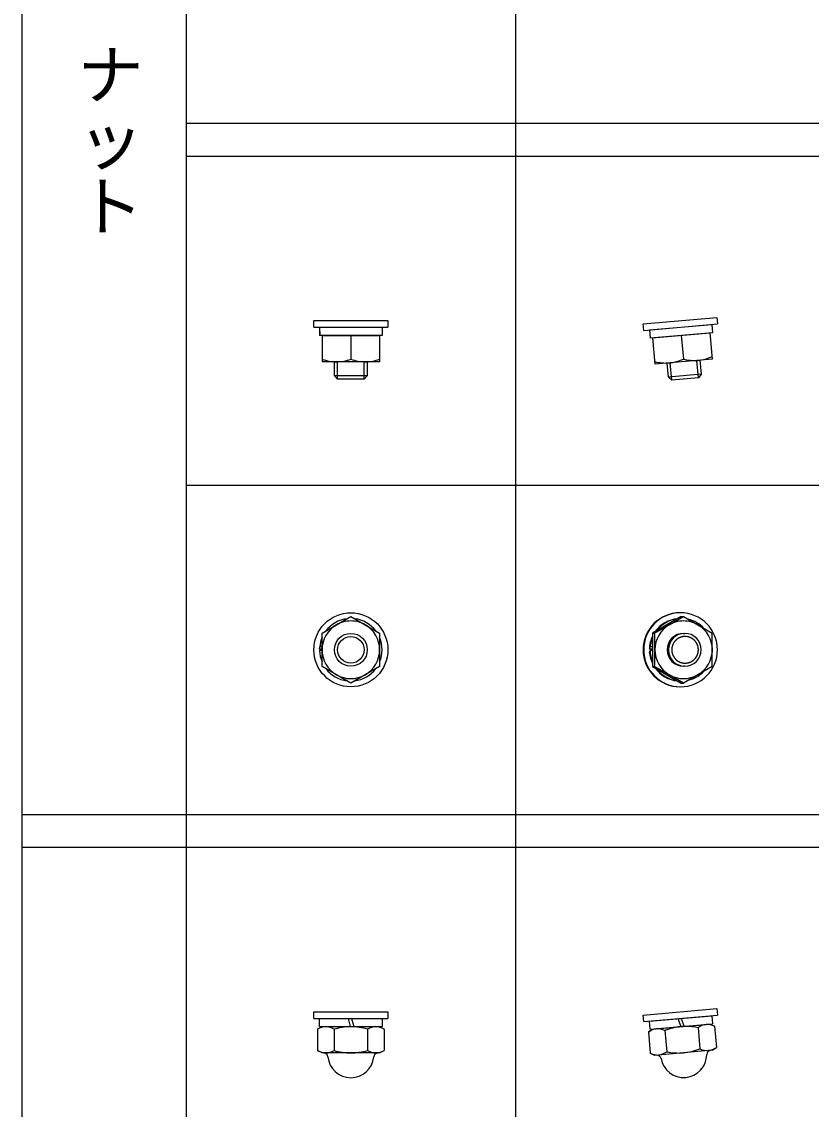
# Model space of a CAD drawing. Units: millimetres, scale not verified. Extents: x -390 to 390, y -260 to 278.
# Drawn here: x -390 to -294, y -127.8 to 4.3 of the extents above; entities that cross this region are included whole.
import ezdxf
from ezdxf.enums import TextEntityAlignment as Align

# ---------------------------------------------------------------- set-up
doc = ezdxf.new("R2010")
doc.units = ezdxf.units.MM
doc.header["$LTSCALE"] = 2
for name, color, linetype in [('0-0', 3, 'Continuous'), ('F-0', 4, 'Continuous'), ('F-E', 6, 'Continuous')]:
    doc.layers.add(name, color=color, linetype=linetype)
doc.styles.add('@ＭＳ ゴシック', font='')
doc.styles.get('@ＭＳ ゴシック').set_extended_font_data('@MS Gothic')

msp = doc.modelspace()

# ---------------------------------------------------------------- linework, layer by layer
at = {"layer": '0-0'}
for p, q in [((-354.5, -32.8), (-354.5, -32)), ((-354.5, -32.8), (-345.5, -32.8)), ((-353.799, -32.8), (-353.785, -33.8)), ((-353.799, -32.8), (-346.2, -32.8)), ((-346.2, -32.8), (-346.2, -33.8)), ((-314.413, -33.189), (-314.483, -32.392)), ((-314.413, -33.189), (-305.447, -32.405)), ((-313.715, -33.128), (-306.145, -32.466)), ((-306.145, -32.466), (-306.058, -33.462)), ((-353.794, -33.3), (-353.799, -33.8)), ((-346.2, -33.8), (-353.799, -33.8)), ((-353.5, -33.8), (-353.5, -37)), ((-353.5, -33.8), (-346.5, -33.8)), ((-350, -33.8), (-350, -36.688)), ((-346.5, -33.8), (-346.5, -37)), ((-313.715, -33.128), (-313.614, -34.123)), ((-313.667, -33.626), (-313.628, -34.124)), ((-306.058, -33.462), (-313.628, -34.124)), ((-313.33, -34.098), (-306.356, -33.488)), ((-313.33, -34.098), (-313.051, -37.286)), ((-309.843, -33.793), (-309.591, -36.67)), ((-306.356, -33.488), (-306.078, -36.676)), ((-346.5, -37), (-353.5, -37)), ((-352, -38.721), (-352, -37)), ((-351.621, -39.1), (-351.621, -37)), ((-348.379, -39.1), (-348.379, -37)), ((-348, -37), (-348, -38.721)), ((-306.078, -36.676), (-313.051, -37.286)), ((-307.766, -38.932), (-307.949, -36.84)), ((-307.572, -36.807), (-307.422, -38.521)), ((-311.407, -38.87), (-311.557, -37.155)), ((-310.996, -39.214), (-311.179, -37.122)), ((-348, -38.721), (-352, -38.721)), ((-351.621, -39.1), (-352, -38.721)), ((-348.379, -39.1), (-351.621, -39.1)), ((-348, -38.721), (-348.379, -39.1)), ((-307.422, -38.521), (-311.407, -38.87)), ((-310.996, -39.214), (-311.407, -38.87)), ((-307.766, -38.932), (-310.996, -39.214)), ((-307.422, -38.521), (-307.766, -38.932)), ((-351.748, -68.968), (-350, -67.958)), ((-350, -67.958), (-348.252, -68.968)), ((-309.843, -67.958), (-313.33, -69.979)), ((-311.306, -68.968), (-309.591, -67.958)), ((-309.843, -67.958), (-309.591, -67.958)), ((-309.591, -67.958), (-307.822, -68.968)), ((-353.5, -69.979), (-351.748, -68.968)), ((-353.5, -74.021), (-353.5, -69.979)), ((-348.252, -68.968), (-346.5, -69.979)), ((-346.5, -69.979), (-346.5, -74.021)), ((-313.33, -69.979), (-313.33, -74.021)), ((-313.33, -69.979), (-313.078, -69.979)), ((-313.078, -69.979), (-311.306, -68.968)), ((-309.564, -70), (-309.414, -70)), ((-307.822, -68.968), (-306.105, -69.979)), ((-353.799, -71.927), (-353.785, -71.659)), ((-353.499, -71.927), (-353.799, -71.927)), ((-353.499, -72.073), (-353.799, -72.073)), ((-353.5, -71.659), (-353.785, -71.659)), ((-313.715, -71.927), (-313.613, -71.659)), ((-313.329, -71.927), (-313.715, -71.927)), ((-313.7, -72.341), (-313.628, -72.073)), ((-313.33, -72.073), (-313.628, -72.073)), ((-313.33, -71.659), (-313.613, -71.659)), ((-309.414, -74), (-309.564, -74)), ((-351.749, -75.032), (-353.5, -74.021)), ((-350, -76.041), (-351.749, -75.032)), ((-348.251, -75.032), (-350, -76.041)), ((-346.5, -74.021), (-348.251, -75.032)), ((-313.33, -74.021), (-309.843, -76.041)), ((-313.33, -74.021), (-313.078, -74.021)), ((-311.306, -75.032), (-313.078, -74.021)), ((-309.591, -76.041), (-311.306, -75.032)), ((-307.822, -75.032), (-309.591, -76.041)), ((-306.105, -74.021), (-307.822, -75.032)), ((-309.843, -76.041), (-309.591, -76.041)), ((-354.5, -116), (-345.5, -116)), ((-354.5, -116.8), (-354.5, -116)), ((-345.5, -116), (-345.5, -116.8)), ((-314.483, -116.392), (-305.517, -115.608)), ((-305.517, -115.608), (-305.447, -116.405)), ((-354.5, -116.8), (-345.5, -116.8)), ((-353.8, -117.8), (-353.8, -116.8)), ((-350.341, -116.8), (-350.073, -117.8)), ((-349.927, -116.8), (-349.659, -117.8)), ((-314.413, -117.189), (-314.483, -116.392)), ((-314.413, -117.189), (-305.447, -116.405)), ((-313.629, -118.124), (-313.716, -117.128)), ((-313.629, -118.124), (-306.058, -117.462)), ((-313.33, -118.098), (-306.356, -117.488)), ((-310.27, -116.827), (-309.916, -117.8)), ((-309.857, -116.791), (-309.503, -117.763)), ((-306.356, -117.488), (-305.79, -117.753)), ((-354.042, -118.112), (-353.5, -117.8)), ((-354.042, -118.113), (-354.042, -120.687)), ((-353.8, -117.8), (-346.2, -117.8)), ((-353.5, -117.8), (-346.5, -117.8)), ((-352.021, -118.113), (-352.021, -120.687)), ((-350.072, -117.8), (-350, -117.8)), ((-347.979, -118.113), (-347.979, -120.687)), ((-346.5, -117.8), (-345.958, -118.113)), ((-345.958, -118.113), (-345.958, -120.687)), ((-313.842, -118.457), (-313.33, -118.098)), ((-313.842, -118.457), (-313.618, -121.022)), ((-311.829, -118.281), (-311.605, -120.845)), ((-309.915, -117.8), (-309.843, -117.793)), ((-307.803, -117.929), (-307.578, -120.493)), ((-305.79, -117.753), (-305.565, -120.317)), ((-353.5, -121), (-354.042, -120.687)), ((-346.5, -121), (-353.5, -121)), ((-346.5, -121), (-345.958, -120.687)), ((-313.051, -121.286), (-313.618, -121.022)), ((-306.078, -120.676), (-313.051, -121.286)), ((-306.078, -120.676), (-305.565, -120.317))]:
    msp.add_line(p, q, dxfattribs=at)
for points in [[(-314.483, -32.392), (-305.517, -31.608), (-305.447, -32.405)], [(-354.5, -32), (-345.5, -32), (-345.5, -32.8)], [(-310.265, -70.643), (-310.299, -70.666), (-310.333, -70.69), (-310.35, -70.703), (-310.382, -70.728), (-310.399, -70.742), (-310.415, -70.755), (-310.447, -70.782), (-310.462, -70.796), (-310.478, -70.81), (-310.508, -70.839), (-310.523, -70.854), (-310.538, -70.869), (-310.552, -70.884), (-310.566, -70.899), (-310.58, -70.914), (-310.594, -70.93), (-310.608, -70.946), (-310.622, -70.962), (-310.635, -70.978), (-310.648, -70.994), (-310.66, -71.011), (-310.673, -71.028), (-310.686, -71.044), (-310.698, -71.061), (-310.71, -71.078), (-310.733, -71.113), (-310.744, -71.13), (-310.766, -71.166), (-310.776, -71.183), (-310.786, -71.201), (-310.796, -71.219), (-310.806, -71.237), (-310.816, -71.256), (-310.825, -71.274), (-310.842, -71.31), (-310.859, -71.347), (-310.867, -71.366), (-310.875, -71.384), (-310.882, -71.403)], [(-309.381, -70.379), (-309.399, -70.379), (-309.417, -70.379), (-309.435, -70.38), (-309.453, -70.38), (-309.471, -70.382), (-309.49, -70.382), (-309.508, -70.384), (-309.544, -70.387), (-309.563, -70.389), (-309.6, -70.394), (-309.619, -70.396), (-309.638, -70.4), (-309.656, -70.403), (-309.675, -70.406), (-309.694, -70.41), (-309.731, -70.418), (-309.769, -70.426), (-309.788, -70.431), (-309.825, -70.442), (-309.863, -70.453), (-309.882, -70.459), (-309.9, -70.465), (-309.919, -70.472), (-309.938, -70.478), (-309.976, -70.493), (-309.994, -70.5), (-310.013, -70.508), (-310.031, -70.516), (-310.068, -70.533), (-310.086, -70.542), (-310.104, -70.551), (-310.123, -70.56), (-310.159, -70.579), (-310.177, -70.589), (-310.194, -70.6), (-310.212, -70.61), (-310.23, -70.621), (-310.247, -70.632), (-310.265, -70.643)], [(-309.18, -70.392), (-309.199, -70.389), (-309.218, -70.387), (-309.254, -70.384), (-309.272, -70.382), (-309.291, -70.382), (-309.309, -70.38), (-309.327, -70.38), (-309.345, -70.379), (-309.363, -70.379), (-309.381, -70.379)], [(-308.224, -70.869), (-308.239, -70.854), (-308.254, -70.839), (-308.284, -70.81), (-308.3, -70.796), (-308.315, -70.782), (-308.347, -70.755), (-308.363, -70.742), (-308.38, -70.728), (-308.412, -70.703), (-308.429, -70.69), (-308.463, -70.666), (-308.497, -70.643), (-308.532, -70.621), (-308.55, -70.61), (-308.585, -70.589), (-308.603, -70.579), (-308.639, -70.56), (-308.658, -70.551), (-308.676, -70.542), (-308.694, -70.533), (-308.731, -70.516), (-308.75, -70.508), (-308.768, -70.5), (-308.787, -70.493), (-308.805, -70.486), (-308.824, -70.478), (-308.843, -70.472), (-308.88, -70.459), (-308.899, -70.453), (-308.937, -70.442), (-308.974, -70.431), (-308.993, -70.426), (-309.031, -70.418), (-309.068, -70.41), (-309.087, -70.406), (-309.125, -70.4), (-309.143, -70.396), (-309.162, -70.394), (-309.18, -70.392)], [(-307.79, -71.724), (-307.8, -71.667), (-307.805, -71.648), (-307.809, -71.63), (-307.814, -71.611), (-307.818, -71.592), (-307.823, -71.573), (-307.828, -71.554), (-307.834, -71.535), (-307.84, -71.516), (-307.846, -71.497), (-307.858, -71.46), (-307.865, -71.441), (-307.88, -71.403), (-307.887, -71.384), (-307.895, -71.366), (-307.903, -71.347), (-307.92, -71.31), (-307.937, -71.274), (-307.946, -71.256), (-307.956, -71.237), (-307.986, -71.183), (-307.996, -71.166), (-308.007, -71.148), (-308.03, -71.113), (-308.041, -71.096), (-308.052, -71.078), (-308.064, -71.061), (-308.076, -71.044), (-308.089, -71.028), (-308.102, -71.011), (-308.114, -70.994), (-308.127, -70.978), (-308.14, -70.962), (-308.154, -70.946), (-308.168, -70.93), (-308.182, -70.914), (-308.196, -70.899), (-308.21, -70.884), (-308.224, -70.869)], [(-310.882, -71.403), (-310.897, -71.441), (-310.904, -71.46), (-310.916, -71.497), (-310.922, -71.516), (-310.928, -71.535), (-310.934, -71.554), (-310.944, -71.592), (-310.948, -71.611), (-310.953, -71.63), (-310.958, -71.648), (-310.962, -71.667), (-310.972, -71.724), (-310.975, -71.742), (-310.978, -71.761), (-310.983, -71.799), (-310.986, -71.817), (-310.988, -71.836), (-310.989, -71.854), (-310.992, -71.891), (-310.993, -71.91), (-310.994, -71.928), (-310.995, -71.946), (-310.996, -71.964), (-310.996, -71.982), (-310.996, -72), (-310.996, -72.018), (-310.996, -72.036), (-310.995, -72.054), (-310.994, -72.072), (-310.993, -72.09), (-310.992, -72.109), (-310.988, -72.164), (-310.986, -72.183), (-310.983, -72.201), (-310.981, -72.22), (-310.978, -72.238), (-310.975, -72.257), (-310.972, -72.276), (-310.962, -72.332)], [(-310.962, -72.332), (-310.958, -72.352), (-310.953, -72.37), (-310.948, -72.389), (-310.944, -72.408), (-310.939, -72.427), (-310.934, -72.446), (-310.922, -72.484), (-310.916, -72.503), (-310.904, -72.54), (-310.897, -72.559), (-310.882, -72.597), (-310.875, -72.615), (-310.867, -72.634), (-310.859, -72.652), (-310.851, -72.671), (-310.842, -72.69), (-310.825, -72.726), (-310.816, -72.744), (-310.806, -72.763), (-310.796, -72.781), (-310.786, -72.799), (-310.776, -72.816), (-310.766, -72.834), (-310.744, -72.87), (-310.733, -72.887), (-310.721, -72.904), (-310.71, -72.922), (-310.698, -72.938), (-310.686, -72.956), (-310.673, -72.972), (-310.635, -73.022), (-310.622, -73.038), (-310.608, -73.054), (-310.594, -73.07), (-310.566, -73.101), (-310.538, -73.131), (-310.508, -73.161), (-310.493, -73.176), (-310.478, -73.19)], [(-308.621, -73.43), (-308.585, -73.41), (-308.568, -73.4), (-308.515, -73.368), (-308.497, -73.357), (-308.463, -73.334), (-308.446, -73.322), (-308.412, -73.297), (-308.396, -73.284), (-308.38, -73.272), (-308.363, -73.258), (-308.347, -73.245), (-308.315, -73.218), (-308.3, -73.204), (-308.284, -73.19), (-308.269, -73.176), (-308.254, -73.161), (-308.224, -73.131), (-308.196, -73.101), (-308.168, -73.07), (-308.154, -73.054), (-308.14, -73.038), (-308.127, -73.022), (-308.089, -72.972), (-308.076, -72.956), (-308.064, -72.938), (-308.052, -72.922), (-308.041, -72.904), (-308.03, -72.887), (-308.018, -72.87), (-308.007, -72.852), (-307.996, -72.834), (-307.986, -72.816), (-307.976, -72.799), (-307.956, -72.763), (-307.946, -72.744), (-307.937, -72.726), (-307.92, -72.69), (-307.911, -72.671), (-307.903, -72.652)], [(-307.903, -72.652), (-307.895, -72.634), (-307.887, -72.615), (-307.88, -72.597), (-307.865, -72.559), (-307.858, -72.54), (-307.846, -72.503), (-307.84, -72.484), (-307.828, -72.446), (-307.823, -72.427), (-307.818, -72.408), (-307.809, -72.37), (-307.805, -72.352), (-307.8, -72.332), (-307.79, -72.276), (-307.787, -72.257), (-307.784, -72.238), (-307.781, -72.22), (-307.779, -72.201), (-307.776, -72.183), (-307.774, -72.164), (-307.771, -72.127), (-307.768, -72.072), (-307.767, -72.054), (-307.766, -72.036), (-307.766, -72.018), (-307.766, -72), (-307.766, -71.982), (-307.766, -71.964), (-307.767, -71.946), (-307.768, -71.928), (-307.769, -71.91), (-307.771, -71.873), (-307.773, -71.854), (-307.774, -71.836), (-307.776, -71.817), (-307.779, -71.799), (-307.784, -71.761), (-307.787, -71.742), (-307.79, -71.724)], [(-310.478, -73.19), (-310.462, -73.204), (-310.447, -73.218), (-310.415, -73.245), (-310.399, -73.258), (-310.382, -73.272), (-310.366, -73.284), (-310.35, -73.297), (-310.316, -73.322), (-310.299, -73.334), (-310.265, -73.357), (-310.247, -73.368), (-310.23, -73.379), (-310.212, -73.39), (-310.194, -73.4), (-310.177, -73.41), (-310.141, -73.43), (-310.123, -73.44), (-310.104, -73.449), (-310.086, -73.458), (-310.05, -73.476), (-310.031, -73.484), (-310.013, -73.492), (-309.994, -73.5), (-309.976, -73.507), (-309.938, -73.522), (-309.919, -73.528), (-309.9, -73.535), (-309.882, -73.541), (-309.863, -73.547), (-309.825, -73.558), (-309.788, -73.569), (-309.769, -73.574), (-309.731, -73.582), (-309.694, -73.59), (-309.675, -73.594), (-309.656, -73.597), (-309.638, -73.6), (-309.6, -73.606), (-309.563, -73.611)], [(-309.563, -73.611), (-309.544, -73.613), (-309.508, -73.616), (-309.49, -73.617), (-309.471, -73.618), (-309.453, -73.619), (-309.435, -73.62), (-309.399, -73.621), (-309.363, -73.621), (-309.327, -73.62), (-309.309, -73.619), (-309.291, -73.618), (-309.272, -73.617), (-309.254, -73.616), (-309.218, -73.613), (-309.199, -73.611), (-309.18, -73.608), (-309.162, -73.606), (-309.143, -73.603), (-309.125, -73.6), (-309.087, -73.594), (-309.068, -73.59), (-309.031, -73.582), (-308.993, -73.574), (-308.974, -73.569), (-308.937, -73.558), (-308.899, -73.547), (-308.88, -73.541), (-308.843, -73.528), (-308.824, -73.522), (-308.805, -73.514), (-308.787, -73.507), (-308.768, -73.5), (-308.75, -73.492), (-308.731, -73.484), (-308.712, -73.476), (-308.676, -73.458), (-308.658, -73.449), (-308.639, -73.44), (-308.621, -73.43)], [(-353.8, -116.8), (-346.2, -116.8), (-346.2, -117.8)], [(-313.716, -117.128), (-306.145, -116.466), (-306.058, -117.462)]]:
    msp.add_lwpolyline(points, dxfattribs=at)
for radius in [4.5, 2, 1.621]:
    msp.add_circle((-350, -72), radius, dxfattribs=at)
for centre, radius, start, end in [((-351.676, -31.53), 5.471, 250.518, 269.235), ((-351.825, -31.524), 5.477, 270.804, 289.467), ((-348.175, -31.524), 5.477, 250.533, 269.196), ((-348.324, -31.53), 5.471, 270.765, 289.482), ((-311.71, -31.677), 5.471, 255.518, 274.235), ((-311.86, -31.684), 5.477, 275.804, 294.467), ((-308.223, -31.366), 5.477, 255.533, 274.196), ((-308.372, -31.385), 5.471, 275.765, 294.482), ((-350, -72), 3.8, 97.077, 142.919), ((-350, -71.998), 3.498, 89.99, 119.983), ((-350, -71.998), 3.498, 60.017, 90.01), ((-350, -72), 3.8, 37.08, 82.913), ((-309.983, -72), 4.5, 90.218, 269.782), ((-309.913, -72), 4.5, 90.218, 269.782), ((-309.927, -71.982), 3.782, 95.487, 144.695), ((-309.84, -71.982), 3.782, 97.132, 143.057), ((-309.564, -71.974), 3.474, 89.996, 120.086), ((-309.947, -72), 4.5, 270.218, 89.782), ((-309.564, -71.974), 3.474, 59.914, 90.004), ((-309.846, -71.982), 3.782, 43.049, 76.949), ((-349.998, -72.001), 3.502, 119.986, 179.985), ((-350.002, -72.001), 3.502, 0.015, 60.014), ((-392.449, -72.06), 79.398, 0.044, 1.502), ((-309.547, -71.998), 3.504, 120.135, 180.025), ((-309.556, -72), 2, 90.218, 269.782), ((-309.406, -72), 2, 90.218, 269.782), ((-309.93, -71.986), 2.036, 77.144, 77.264), ((-309.422, -72), 2, 270.218, 89.782), ((-309.581, -71.998), 3.504, 359.975, 59.865), ((-385.477, -72.06), 79.4, 0.044, 1.502), ((-350, -72), 3.8, 157.08, 174.851), ((-350, -72), 3.8, 337.08, 22.92), ((-309.904, -72), 3.812, 153.992, 178.906), ((-309.817, -72), 3.812, 157.161, 174.873), ((-350, -72), 3.8, 181.102, 202.92), ((-349.998, -71.999), 3.502, 180.014, 240.009), ((-350.002, -71.999), 3.502, 299.991, 359.986), ((-309.904, -72), 3.811, 185.126, 206.009), ((-309.816, -72), 3.812, 181.095, 202.837), ((-392.457, -71.939), 79.406, 358.498, 359.956), ((-309.547, -72.002), 3.504, 179.974, 239.86), ((-309.581, -72.002), 3.504, 300.14, 0.026), ((-385.481, -71.939), 79.404, 358.498, 359.956), ((-309.872, -72), 3.814, 353.969, 6.035), ((-309.931, -72.012), 2.138, 293.658, 293.662), ((-350, -72), 3.8, 217.08, 262.924), ((-350, -72), 3.5, 240.021, 299.98), ((-350, -72), 3.8, 277.086, 322.92), ((-309.927, -72.018), 3.782, 215.301, 264.511), ((-309.84, -72.018), 3.782, 216.943, 262.868), ((-309.564, -72.025), 3.475, 239.911, 300.089), ((-309.846, -72.018), 3.782, 283.048, 316.959), ((-306.579, -119.53), 2.015, 96.961, 127.41), ((-306.718, -119.544), 2.018, 62.617, 92.975), ((-352.96, -119.82), 2.021, 92.042, 122.358), ((-353.101, -119.814), 2.015, 57.591, 88.035), ((-349.906, -125.07), 7.271, 91.315, 106.906), ((-350.08, -125.005), 7.205, 73.044, 89.359), ((-346.899, -119.814), 2.015, 91.961, 122.41), ((-347.039, -119.817), 2.018, 57.617, 87.975), ((-312.615, -120.063), 2.021, 97.042, 127.358), ((-312.757, -120.07), 2.015, 62.591, 93.035), ((-309.116, -125.027), 7.271, 96.315, 111.906), ((-309.295, -124.978), 7.205, 78.044, 94.359), ((-352.96, -118.98), 2.021, 237.642, 267.958), ((-353.286, -121.5), 0.5, 5.216, 90), ((-353.101, -118.986), 2.015, 271.965, 302.409), ((-350, -121.2), 2.8, 185.216, 270), ((-349.919, -113.795), 7.206, 253.045, 269.359), ((-350, -121.2), 2.8, 270, 354.784), ((-350.08, -113.796), 7.205, 270.641, 286.956), ((-346.899, -118.986), 2.015, 237.59, 268.039), ((-346.714, -121.5), 0.5, 90, 174.784), ((-347.039, -118.983), 2.018, 272.025, 302.383), ((-312.689, -119.227), 2.021, 242.642, 272.958), ((-312.795, -121.765), 0.5, 10.216, 95), ((-312.829, -119.245), 2.015, 276.965, 307.409), ((-310.112, -113.796), 7.206, 258.045, 274.359), ((-310.272, -113.811), 7.205, 275.641, 291.956), ((-309.547, -121.18), 2.8, 275, 359.784), ((-306.651, -118.704), 2.015, 242.59, 273.039), ((-306.247, -121.193), 0.5, 95, 179.784), ((-306.79, -118.714), 2.018, 277.025, 307.383), ((-309.547, -121.18), 2.8, 190.216, 275)]:
    msp.add_arc(centre, radius, start, end, dxfattribs=at)
at = {"layer": 'F-0'}
for p, q in [((-330, 260), (-330, -260)), ((-370, -8), (390, -8)), ((-370, -12), (390, -12)), ((-370, -52), (390, -52)), ((-390, -92), (390, -92)), ((-390, -96), (390, -96))]:
    msp.add_line(p, q, dxfattribs=at)
at = {"layer": 'F-E'}
for p, q in [((-390, 260), (-390, -260)), ((-370, 260), (-370, -260))]:
    msp.add_line(p, q, dxfattribs=at)

# ---------------------------------------------------------------- texts
at = {"layer": 'F-0', "color": 7, "style": '@ＭＳ ゴシック'}
msp.add_text('ナット', height=5.865, rotation=270, dxfattribs=at).set_placement((-384, 2), align=Align.BOTTOM_LEFT)

doc.saveas('drawing.dxf')
